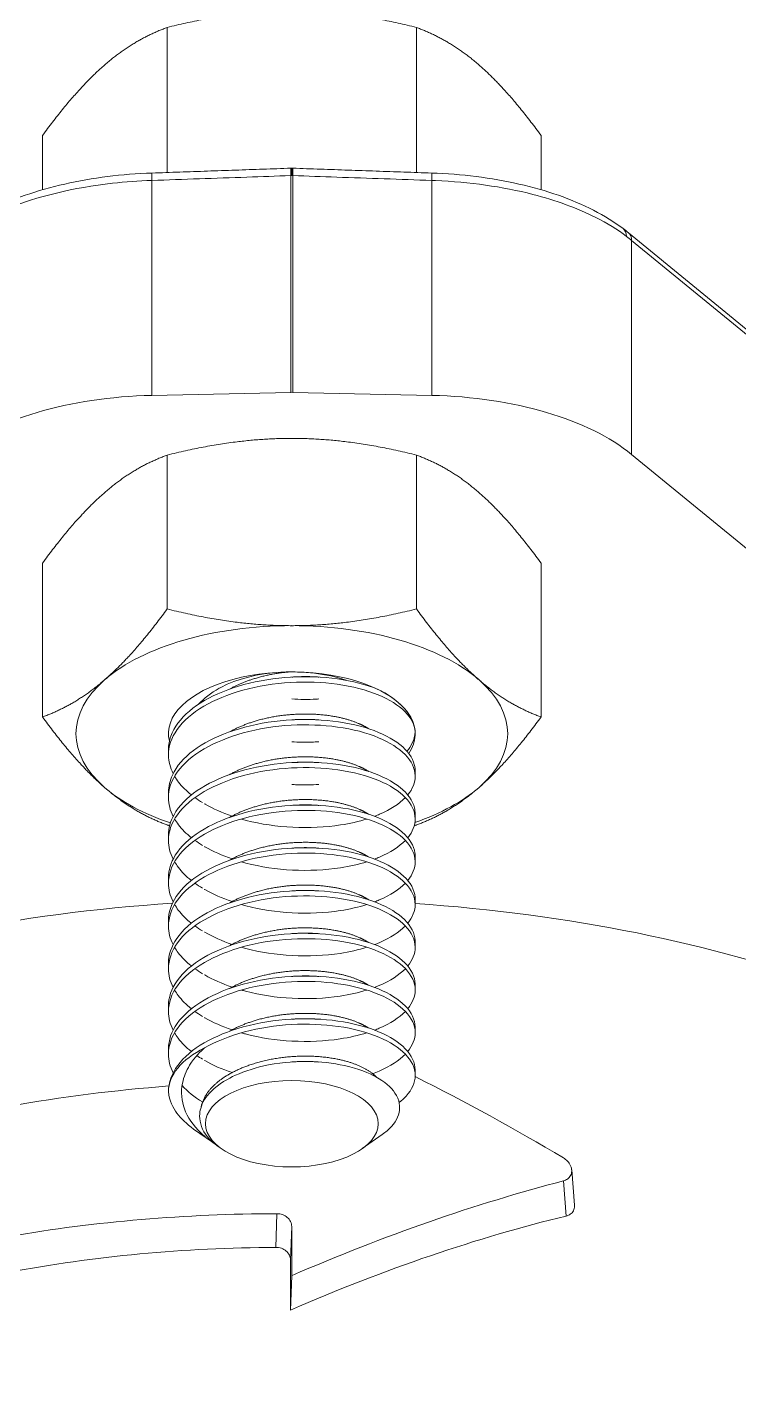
# Model space of a CAD drawing. Extents: x 0 to 216, y -4 to 280.
# Drawn here: x 66.583 to 68.986, y 203.01 to 207.615 of the extents above; entities that cross this region are included whole.
import ezdxf

# ---------------------------------------------------------------- set-up
doc = ezdxf.new("R2010")
doc.units = 0
doc.header["$LTSCALE"] = 10
doc.header["$MEASUREMENT"] = 0
doc.layers.add('CADdetails-3-FINE', color=11, linetype='CONTINUOUS', lineweight=5)

msp = doc.modelspace()

# ---------------------------------------------------------------- linework, layer by layer
at = {"layer": 'CADdetails-3-FINE'}
for p, q in [((67.0552, 207.6147), (67.0552, 207.1251)), ((67.8972, 207.6147), (67.8972, 207.1251)), ((66.6342, 207.2501), (66.6342, 207.0669)), ((68.3181, 207.2501), (68.3181, 207.0669)), ((67.4725, 207.1146), (67.4725, 206.3831)), ((67.4762, 207.1147), (67.4762, 207.1397)), ((67.4798, 206.3831), (67.4798, 207.1146)), ((67.0033, 206.3728), (67.0033, 207.0983)), ((67.949, 207.0983), (67.949, 206.3728)), ((70.4783, 205.3923), (68.6131, 206.9217)), ((68.6241, 206.1735), (68.6241, 206.8961)), ((68.6241, 206.8961), (70.4893, 205.3667)), ((67.4725, 206.3831), (67.0033, 206.3728)), ((67.949, 206.3728), (67.4798, 206.3831)), ((67.0552, 206.1713), (67.0552, 205.6519)), ((67.8972, 206.1713), (67.8972, 205.6519)), ((71.0336, 204.1978), (68.6241, 206.1735)), ((66.6342, 205.8068), (66.6342, 205.2874)), ((68.3181, 205.8068), (68.3181, 205.2874)), ((67.0595, 205.1595), (67.0595, 205.1776)), ((67.8928, 205.0874), (67.8928, 205.1054)), ((67.0595, 205.0152), (67.0595, 205.0332)), ((67.8928, 204.943), (67.8928, 204.9611)), ((67.0595, 204.8709), (67.0595, 204.8889)), ((67.8928, 204.7987), (67.8928, 204.8167)), ((67.0595, 204.7265), (67.0595, 204.7446)), ((67.8928, 204.6543), (67.8928, 204.6724)), ((67.0595, 204.5822), (67.0595, 204.6002)), ((67.8928, 204.51), (67.8928, 204.5281)), ((67.0595, 204.4378), (67.0595, 204.4559)), ((67.8928, 204.3657), (67.8928, 204.3837)), ((67.0595, 204.2935), (67.0595, 204.3115)), ((67.8928, 204.2213), (67.8928, 204.2394)), ((67.0595, 204.1492), (67.0595, 204.1672)), ((67.8928, 204.077), (67.8928, 204.095)), ((67.0595, 204.0229), (67.0595, 204.0229)), ((67.2079, 203.8517), (67.1445, 203.8966)), ((67.7143, 203.8304), (67.7818, 203.8781)), ((67.238, 203.8304), (67.2243, 203.8401)), ((68.4216, 203.7584), (68.4309, 203.6393)), ((68.3937, 203.7215), (68.403, 203.603)), ((67.4261, 203.6107), (67.4222, 203.4971)), ((67.4718, 203.454), (67.4757, 203.5677)), ((67.4757, 203.4014), (67.4757, 203.5677)), ((67.4718, 203.2857), (67.4718, 203.454)), ((67.4757, 203.4014), (67.4718, 203.2857))]:
    msp.add_line(p, q, dxfattribs=at)
for centre, major_axis, ratio, start_param, end_param in [((67.4762, 207.3711), (-3.1667, 0), 0.5, 4.844216, 6.428408), ((67.4762, 207.3711), (3.1667, 0), 0.5, 6.137962, 7.725642), ((67.0055, 207.0733), (-0.0018, 0.05), 0.030122, 0, 1.046335), ((67.4747, 207.0896), (-0.0017, 0.05), 0.030514, 0, 1.046356), ((67.4758, 207.0895), (-0.0794, -0.0015), 0.6327, 4.69609, 4.736088), ((67.4765, 207.0895), (-0.0794, 0.0015), 0.632661, 4.688689, 4.728689), ((67.4776, 207.0896), (0.0017, 0.05), 0.030514, 5.23683, 6.283185), ((67.9468, 207.0733), (0.0018, 0.05), 0.030122, 5.23685, 6.283185), ((68.5652, 206.8958), (0.0301, 0.0399), 0.721063, 5.519739, 6.283185), ((67.9007, 206.6319), (-0.8516, -0.0471), 0.561412, 3.691098, 3.728208), ((68.5814, 206.8831), (0.0317, 0.0387), 0.739403, 5.54941, 6.283185), ((67.9126, 206.693), (0.8333, -0.0156), 0.491205, 0.556776, 0.595366), ((67.0397, 205.9566), (0.8333, 0), 0.5, 1.61443, 2.594016), ((67.4762, 206.3415), (0.0833, 0), 0.5, 1.527163, 1.61443), ((67.9126, 205.9566), (0.8333, 0), 0.5, 0.547576, 1.527163), ((67.4762, 205.231), (-0.7292, 0), 0.5, 4.712389, 5.759587), ((67.4762, 205.231), (-0.7292, 0), 0.5, 3.665191, 4.712389), ((67.4762, 205.231), (0.4169, 0), 0.5, 5.957734, 9.548841), ((67.4762, 205.2761), (0.3267, 0), 0.5, 0.97469, 2.39453), ((67.4762, 205.231), (-0.7292, 0), 0.5, 5.759587, 6.806784), ((67.4762, 205.231), (0.7292, 0), 0.5, 5.759587, 6.806784), ((67.4762, 205.2311), (0.4167, 0), 0.5, 0.028773, 0.814171), ((67.4762, 205.231), (0.7292, 0), 0.5, 3.665191, 4.114967), ((67.4762, 205.231), (0.7292, 0), 0.5, 5.319299, 5.759587), ((67.4762, 203.1132), (-3.1167, 0), 0.5, 4.842144, 6.827244), ((67.4762, 203.1132), (3.1167, 0), 0.5, 5.739127, 7.71989), ((67.4762, 202.8738), (-2.8258, 1.5098), 0.392333, 4.918071, 4.918105), ((67.4762, 204.0229), (-0.4167, 0), 0.5, 5.498427, 6.283825), ((67.4762, 202.8738), (-2.8258, 1.5098), 0.392333, 4.595605, 4.774217), ((67.4762, 202.66), (2.8872, 0.0285), 0.484715, 1.710327, 1.902677), ((67.4762, 203.9291), (-0.3084, 0), 0.5, 0.158635, 0.61548), ((67.4762, 201.9092), (-2.8136, -1.5533), 0.417176, 4.162624, 4.486209), ((67.4762, 202.1229), (-2.8872, 0.0297), 0.515208, 4.735036, 5.05436), ((67.4762, 201.9092), (-2.5986, -1.4346), 0.417176, 4.131067, 4.487667), ((67.4762, 202.1229), (-2.6666, 0.0274), 0.515208, 4.737916, 5.085121)]:
    msp.add_ellipse(centre, major_axis=major_axis, ratio=ratio, start_param=start_param, end_param=end_param, dxfattribs=at)
msp.add_ellipse((67.4762, 203.9146), major_axis=(-0.2917, 0), ratio=0.5, dxfattribs=at)
for points, weights in [([(67.4762, 207.6711), (67.2808, 207.6711), (67.0552, 207.6147)], [1, 1.0379548493, 1]), ([(67.8972, 207.6147), (67.6715, 207.6711), (67.4762, 207.6711)], [1, 1.0379548493, 1]), ([(67.0552, 207.6147), (66.9424, 207.5734), (66.8447, 207.4888)], [1, 1.0379548493, 1]), ([(68.1076, 207.4888), (68.01, 207.5734), (67.8972, 207.6147)], [1, 1.0379548493, 1]), ([(66.8447, 207.4888), (66.747, 207.4042), (66.6342, 207.2501)], [1, 1.0379548493, 1]), ([(68.3181, 207.2501), (68.2053, 207.4042), (68.1076, 207.4888)], [1, 1.0379548493, 1]), ([(67.4762, 206.2277), (67.2808, 206.2277), (67.0552, 206.1713)], [1, 1.0379548493, 1]), ([(67.8972, 206.1713), (67.6715, 206.2277), (67.4762, 206.2277)], [1, 1.0379548493, 1]), ([(67.0552, 206.1713), (66.9424, 206.1301), (66.8447, 206.0455)], [1, 1.0379548493, 1]), ([(68.1076, 206.0455), (68.01, 206.1301), (67.8972, 206.1713)], [1, 1.0379548493, 1]), ([(66.8447, 206.0455), (66.747, 205.9608), (66.6342, 205.8068)], [1, 1.0379548493, 1]), ([(68.3181, 205.8068), (68.2053, 205.9608), (68.1076, 206.0455)], [1, 1.0379548493, 1]), ([(66.8447, 205.4133), (66.9424, 205.4979), (67.0552, 205.6519)], [1, 1.0379548493, 1]), ([(67.0552, 205.6519), (67.2808, 205.5955), (67.4762, 205.5955)], [1, 1.0379548493, 1]), ([(67.4762, 205.5955), (67.6715, 205.5955), (67.8972, 205.6519)], [1, 1.0379548493, 1]), ([(67.8972, 205.6519), (68.01, 205.4979), (68.1076, 205.4133)], [1, 1.0379548493, 1]), ([(66.6342, 205.2874), (66.747, 205.3287), (66.8447, 205.4133)], [1, 1.0379548493, 1]), ([(67.4673, 205.4393), (67.3507, 205.4293), (67.2655, 205.3812)], [0.994653162397, 0.929804146711, 0.993507813763]), ([(67.568, 205.4219), (67.5232, 205.4253), (67.4762, 205.422)], [0.96387342925, 0.970504210078, 0.999872797081]), ([(68.1076, 205.4133), (68.2053, 205.3287), (68.3181, 205.2874)], [1, 1.0379548493, 1]), ([(66.8447, 205.0487), (66.747, 205.1333), (66.6342, 205.2874)], [1, 1.0379548493, 1]), ([(67.568, 205.2775), (67.5232, 205.281), (67.4762, 205.2776)], [0.96387342925, 0.970504210078, 0.999872797081]), ([(68.3181, 205.2874), (68.2053, 205.1333), (68.1076, 205.0487)], [1, 1.0379548493, 1]), ([(67.568, 205.1332), (67.5232, 205.1366), (67.4762, 205.1333)], [0.96387342925, 0.970504210078, 0.999872797081]), ([(67.0552, 204.9228), (66.9424, 204.9641), (66.8447, 205.0487)], [1, 1.0379548493, 1]), ([(68.1076, 205.0487), (68.01, 204.9641), (67.8972, 204.9228)], [1, 1.0379548493, 1]), ([(67.568, 204.9889), (67.5232, 204.9923), (67.4762, 204.989)], [0.96387342925, 0.970504210078, 0.999872797081]), ([(67.0635, 204.9207), (67.0593, 204.9217), (67.0552, 204.9228)], [1.00132550752, 1.00067474923, 1]), ([(67.8972, 204.9228), (67.8935, 204.9219), (67.8899, 204.921)], [1, 1.00058950321, 1.00116069444]), ([(67.568, 204.8445), (67.5232, 204.848), (67.4762, 204.8446)], [0.96387342925, 0.970504210078, 0.999872797081]), ([(67.568, 204.7002), (67.5232, 204.7036), (67.4762, 204.7003)], [0.96387342925, 0.970504210078, 0.999872797081]), ([(67.568, 204.5559), (67.5232, 204.5593), (67.4762, 204.556)], [0.96387342925, 0.970504210078, 0.999872797081]), ([(67.568, 204.4115), (67.5232, 204.4149), (67.4762, 204.4116)], [0.96387342925, 0.970504210078, 0.999872797081]), ([(67.568, 204.2672), (67.5232, 204.2706), (67.4762, 204.2673)], [0.96387342925, 0.970504210078, 0.999872797081]), ([(67.568, 204.1228), (67.5232, 204.1263), (67.4762, 204.1229)], [0.963875548403, 0.970508901795, 0.999872797081])]:
    msp.add_rational_spline(points, weights, degree=2, dxfattribs=at)
for points, knots in [([(67.0038, 207.1233), (66.9532, 207.1215), (66.9029, 207.1176), (66.8042, 207.1052), (66.7558, 207.0968), (66.6626, 207.0757), (66.6178, 207.0629), (66.5333, 207.0333), (66.4935, 207.0164), (66.4203, 206.9789), (66.3868, 206.9582), (66.357, 206.9357)], [0.3419395, 0.3419395, 0.3419395, 0.3419395, 0.4542738, 0.4542738, 0.566608, 0.566608, 0.6789422, 0.6789422, 0.7912765, 0.7912765, 0.9036107, 0.9036107, 0.9036107, 0.9036107]), ([(67.0033, 207.0983), (67.1104, 207.102), (67.2175, 207.1058), (67.3739, 207.1112), (67.4232, 207.1129), (67.4725, 207.1146)], [0, 0, 0, 0, 0.2450715, 0.2450715, 0.3579001, 0.3579001, 0.3579001, 0.3579001]), ([(67.0038, 207.1233), (67.0351, 207.1244), (67.0663, 207.1255), (67.1289, 207.1277), (67.1602, 207.1288), (67.2227, 207.1309), (67.254, 207.132), (67.3166, 207.1342), (67.3479, 207.1353), (67.4104, 207.1375), (67.4417, 207.1385), (67.473, 207.1396)], [0, 0, 0, 0, 0.07158, 0.07158, 0.1431601, 0.1431601, 0.2147401, 0.2147401, 0.2863201, 0.2863201, 0.3579001, 0.3579001, 0.3579001, 0.3579001]), ([(67.9486, 207.1233), (67.9173, 207.1244), (67.886, 207.1255), (67.8234, 207.1277), (67.7922, 207.1288), (67.7296, 207.1309), (67.6983, 207.132), (67.6358, 207.1342), (67.6045, 207.1353), (67.5419, 207.1375), (67.5106, 207.1385), (67.4793, 207.1396)], [0, 0, 0, 0, 0.07158, 0.07158, 0.1431601, 0.1431601, 0.2147401, 0.2147401, 0.2863201, 0.2863201, 0.3579001, 0.3579001, 0.3579001, 0.3579001]), ([(67.4798, 207.1146), (67.5291, 207.1129), (67.5784, 207.1112), (67.7348, 207.1058), (67.8419, 207.102), (67.949, 207.0983)], [-0.3579001, -0.3579001, -0.3579001, -0.3579001, -0.2450715, -0.2450715, 0, 0, 0, 0]), ([(68.5953, 206.9357), (68.5655, 206.9582), (68.532, 206.9789), (68.4588, 207.0164), (68.419, 207.0333), (68.3345, 207.0629), (68.2897, 207.0757), (68.1965, 207.0968), (68.1482, 207.1052), (68.0494, 207.1176), (67.9991, 207.1215), (67.9486, 207.1233)], [0, 0, 0, 0, 0.1123342, 0.1123342, 0.2246685, 0.2246685, 0.3370027, 0.3370027, 0.449337, 0.449337, 0.5616712, 0.5616712, 0.5616712, 0.5616712]), ([(66.3455, 206.9096), (66.3916, 206.9444), (66.4482, 206.9757), (66.616, 207.0445), (66.7398, 207.0742), (66.9142, 207.0936), (66.9587, 207.0968), (67.0033, 207.0983)], [-0.9036107, -0.9036107, -0.9036107, -0.9036107, -0.724541, -0.724541, -0.4380294, -0.4380294, -0.3419395, -0.3419395, -0.3419395, -0.3419395]), ([(67.949, 207.0983), (67.9532, 207.0981), (67.9574, 207.098), (68.0756, 207.0931), (68.1883, 207.0774), (68.3686, 207.031), (68.4406, 207.0047), (68.5415, 206.954), (68.5765, 206.9326), (68.6069, 206.9096)], [-0.5616712, -0.5616712, -0.5616712, -0.5616712, -0.5526667, -0.5526667, -0.307037, -0.307037, -0.1180912, -0.1180912, 0, 0, 0, 0]), ([(67.0753, 205.0964), (67.0652, 205.1164), (67.0598, 205.137), (67.0591, 205.1873), (67.069, 205.2169), (67.1092, 205.2739), (67.1399, 205.3006), (67.2166, 205.3454), (67.2612, 205.3636), (67.3615, 205.3916), (67.4166, 205.4006), (67.5259, 205.4068), (67.5791, 205.4048), (67.6809, 205.391), (67.7281, 205.3788), (67.8062, 205.3462), (67.8368, 205.3269), (67.8795, 205.284), (67.8911, 205.2608), (67.8927, 205.2371)], [-43.250679, -43.250679, -43.250679, -43.250679, -43.171055, -43.171055, -43.057001, -43.057001, -42.93848, -42.93848, -42.824527, -42.824527, -42.706113, -42.706113, -42.59226, -42.59226, -42.473951, -42.473951, -42.360199, -42.360199, -42.247387, -42.247387, -42.247387, -42.247387]), ([(67.7622, 205.3825), (67.7439, 205.3898), (67.7241, 205.3963), (67.657, 205.4136), (67.6058, 205.4207), (67.4992, 205.4245), (67.445, 205.4216), (67.3388, 205.4046), (67.2879, 205.3908), (67.1982, 205.3544), (67.16, 205.3325), (67.0996, 205.2815), (67.0784, 205.2528), (67.0622, 205.2079), (67.0595, 205.1928), (67.0595, 205.1776)], [-16.3912355, -16.3912355, -16.3912355, -16.3912355, -16.3354075, -16.3354075, -16.2146108, -16.2146108, -16.0958709, -16.0958709, -15.9749864, -15.9749864, -15.8563399, -15.8563399, -15.7353663, -15.7353663, -15.6744443, -15.6744443, -15.6744443, -15.6744443]), ([(67.1626, 205.3313), (67.1794, 205.3508), (67.2024, 205.3686), (67.2327, 205.3851), (67.2346, 205.3861), (67.2365, 205.387)], [6.17523, 6.17523, 6.17523, 6.17523, 8.089908, 8.089908, 8.218332, 8.218332, 8.218332, 8.218332]), ([(67.568, 205.3482), (67.5647, 205.348), (67.5614, 205.3478), (67.5313, 205.3461), (67.5038, 205.3462), (67.4762, 205.3481)], [5.15764097, 5.15764097, 5.15764097, 5.15764097, 5.16542631, 5.16542631, 5.22889827, 5.22889827, 5.22889827, 5.22889827]), ([(67.0753, 204.952), (67.065, 204.9723), (67.0597, 204.9932), (67.0592, 205.0437), (67.0693, 205.0733), (67.1099, 205.1302), (67.1408, 205.1569), (67.2177, 205.2015), (67.2625, 205.2198), (67.363, 205.2475), (67.4181, 205.2564), (67.5275, 205.2624), (67.5807, 205.2604), (67.6823, 205.2463), (67.7294, 205.234), (67.8072, 205.2013), (67.8377, 205.182), (67.8809, 205.1379), (67.8925, 205.1135), (67.8931, 205.0664), (67.8847, 205.0446), (67.8678, 205.0242)], [-45.120295, -45.120295, -45.120295, -45.120295, -45.039178, -45.039178, -44.924303, -44.924303, -44.804926, -44.804926, -44.690154, -44.690154, -44.570886, -44.570886, -44.456217, -44.456217, -44.337056, -44.337056, -44.222491, -44.222491, -44.103437, -44.103437, -43.99796, -43.99796, -43.99796, -43.99796]), ([(67.8928, 205.1054), (67.8928, 205.1152), (67.8911, 205.1249), (67.8791, 205.1586), (67.8598, 205.1815), (67.803, 205.2216), (67.7665, 205.2387), (67.6792, 205.265), (67.629, 205.2736), (67.5237, 205.2805), (67.4698, 205.2791), (67.3624, 205.2654), (67.31, 205.253), (67.2169, 205.2192), (67.1767, 205.1984), (67.111, 205.1493), (67.0868, 205.1212), (67.064, 205.0723), (67.0595, 205.0528), (67.0595, 205.0333)], [-14.7068502, -14.7068502, -14.7068502, -14.7068502, -14.6584419, -14.6584419, -14.5370086, -14.5370086, -14.4187501, -14.4187501, -14.2972234, -14.2972234, -14.1790003, -14.1790003, -14.0573799, -14.0573799, -13.9391839, -13.9391839, -13.8174698, -13.8174698, -13.739051, -13.739051, -13.739051, -13.739051]), ([(67.568, 205.2039), (67.5596, 205.2033), (67.5511, 205.2028), (67.5207, 205.2019), (67.4984, 205.2023), (67.4762, 205.2038)], [3.5869192, 3.5869192, 3.5869192, 3.5869192, 3.60693791, 3.60693791, 3.65809934, 3.65809934, 3.65809934, 3.65809934]), ([(67.8928, 204.9611), (67.8928, 204.9675), (67.8921, 204.974), (67.8849, 205.0048), (67.8683, 205.0283), (67.8162, 205.0699), (67.7818, 205.0878), (67.6978, 205.1164), (67.6485, 205.1264), (67.5445, 205.1358), (67.4908, 205.1357), (67.3826, 205.1248), (67.3291, 205.1137), (67.2332, 205.082), (67.1913, 205.0623), (67.1214, 205.0148), (67.0947, 204.9871), (67.0658, 204.9352), (67.0595, 204.9121), (67.0595, 204.8889)], [-12.7708204, -12.7708204, -12.7708204, -12.7708204, -12.7388215, -12.7388215, -12.6166369, -12.6166369, -12.4984399, -12.4984399, -12.3761609, -12.3761609, -12.2579389, -12.2579389, -12.1355652, -12.1355652, -12.017312, -12.017312, -11.8948434, -11.8948434, -11.8018606, -11.8018606, -11.8018606, -11.8018606]), ([(67.0753, 204.8077), (67.065, 204.8281), (67.0596, 204.8491), (67.0593, 204.8997), (67.0695, 204.9293), (67.1103, 204.9863), (67.1413, 205.0129), (67.2184, 205.0575), (67.2631, 205.0757), (67.3638, 205.1034), (67.4189, 205.1122), (67.5283, 205.1181), (67.5815, 205.116), (67.6831, 205.1018), (67.7301, 205.0895), (67.8078, 205.0567), (67.8382, 205.0373), (67.8812, 204.9932), (67.8926, 204.9687), (67.893, 204.9218), (67.8845, 204.9001), (67.8678, 204.8799)], [-47.00307, -47.00307, -47.00307, -47.00307, -46.92086, -46.92086, -46.805148, -46.805148, -46.684901, -46.684901, -46.569295, -46.569295, -46.449157, -46.449157, -46.333655, -46.333655, -46.213627, -46.213627, -46.09823, -46.09823, -45.978311, -45.978311, -45.872787, -45.872787, -45.872787, -45.872787]), ([(67.137, 205.0242), (67.1199, 205.0378), (67.1054, 205.0523), (67.0887, 205.074), (67.0842, 205.0806), (67.0803, 205.0874)], [-43.35244727, -43.35244727, -43.35244727, -43.35244727, -43.28968142, -43.28968142, -43.2627012, -43.2627012, -43.2627012, -43.2627012]), ([(67.568, 205.0596), (67.5434, 205.0581), (67.5183, 205.0578), (67.4873, 205.0589), (67.4817, 205.0591), (67.4762, 205.0595)], [0.86874, 0.86874, 0.86874, 0.86874, 1.0693714, 1.0693714, 1.1153673, 1.1153673, 1.1153673, 1.1153673]), ([(67.8928, 204.8167), (67.8928, 204.8207), (67.8925, 204.8247), (67.8884, 204.8533), (67.8739, 204.8772), (67.8254, 204.9198), (67.7926, 204.9384), (67.7111, 204.9687), (67.6627, 204.9796), (67.5596, 204.991), (67.5061, 204.9918), (67.3974, 204.9829), (67.3432, 204.9727), (67.2453, 204.9426), (67.2022, 204.9235), (67.1293, 204.8772), (67.1008, 204.8499), (67.0673, 204.796), (67.0595, 204.7703), (67.0595, 204.7446)], [-10.8318146, -10.8318146, -10.8318146, -10.8318146, -10.8120846, -10.8120846, -10.689136, -10.689136, -10.5705835, -10.5705835, -10.4475374, -10.4475374, -10.3289194, -10.3289194, -10.2057753, -10.2057753, -10.0870882, -10.0870882, -9.9638455, -9.9638455, -9.8602968, -9.8602968, -9.8602968, -9.8602968]), ([(67.2742, 204.9529), (67.2412, 204.9642), (67.2108, 204.9776), (67.1828, 204.9934), (67.1819, 204.9939), (67.181, 204.9945)], [-43.48456469, -43.48456469, -43.48456469, -43.48456469, -43.4038375, -43.4038375, -43.4010892, -43.4010892, -43.4010892, -43.4010892]), ([(67.8597, 205.0152), (67.8392, 204.994), (67.8097, 204.9749), (67.7672, 204.9565), (67.7616, 204.9543), (67.7558, 204.952)], [-43.9822483, -43.9822483, -43.9822483, -43.9822483, -43.8700278, -43.8700278, -43.8533178, -43.8533178, -43.8533178, -43.8533178]), ([(67.0753, 204.6634), (67.0649, 204.6838), (67.0596, 204.7049), (67.0594, 204.7556), (67.0696, 204.7852), (67.1105, 204.8421), (67.1415, 204.8688), (67.2187, 204.9133), (67.2635, 204.9315), (67.3642, 204.9591), (67.4194, 204.9679), (67.5288, 204.9737), (67.582, 204.9716), (67.6835, 204.9574), (67.7305, 204.945), (67.8081, 204.9122), (67.8384, 204.8927), (67.8813, 204.8486), (67.8927, 204.8241), (67.893, 204.7773), (67.8845, 204.7557), (67.8678, 204.7355)], [-48.899385, -48.899385, -48.899385, -48.899385, -48.8163, -48.8163, -48.69974, -48.69974, -48.578612, -48.578612, -48.462159, -48.462159, -48.341141, -48.341141, -48.224794, -48.224794, -48.103887, -48.103887, -47.987647, -47.987647, -47.86685, -47.86685, -47.760947, -47.760947, -47.760947, -47.760947]), ([(67.137, 204.8799), (67.1197, 204.8936), (67.105, 204.9083), (67.0884, 204.9301), (67.0841, 204.9365), (67.0803, 204.943)], [-45.2227686, -45.2227686, -45.2227686, -45.2227686, -45.15866318, -45.15866318, -45.13239958, -45.13239958, -45.13239958, -45.13239958]), ([(67.7298, 204.943), (67.7025, 204.9345), (67.6728, 204.9277), (67.59, 204.9149), (67.5349, 204.9122), (67.4255, 204.9176), (67.3723, 204.9255), (67.3168, 204.9399), (67.3113, 204.9414), (67.3058, 204.943)], [-43.8291339, -43.8291339, -43.8291339, -43.8291339, -43.7556677, -43.7556677, -43.6368282, -43.6368282, -43.5225703, -43.5225703, -43.5097006, -43.5097006, -43.5097006, -43.5097006]), ([(67.8928, 204.6724), (67.8928, 204.6747), (67.8927, 204.6771), (67.8904, 204.7042), (67.8773, 204.7284), (67.8312, 204.7716), (67.7994, 204.7906), (67.7196, 204.822), (67.6718, 204.8335), (67.5693, 204.8461), (67.516, 204.8475), (67.4069, 204.84), (67.3523, 204.8304), (67.2532, 204.8013), (67.2093, 204.7827), (67.1346, 204.7371), (67.1049, 204.7101), (67.0683, 204.6549), (67.0595, 204.6276), (67.0595, 204.6002)], [-8.8869267, -8.8869267, -8.8869267, -8.8869267, -8.8752941, -8.8752941, -8.7515491, -8.7515491, -8.6323846, -8.6323846, -8.5085372, -8.5085372, -8.3892848, -8.3892848, -8.2653343, -8.2653343, -8.1459921, -8.1459921, -8.0219379, -8.0219379, -7.911354, -7.911354, -7.911354, -7.911354]), ([(67.2742, 204.8086), (67.2409, 204.82), (67.2101, 204.8336), (67.1823, 204.8494), (67.1816, 204.8498), (67.181, 204.8501)], [-45.35580458, -45.35580458, -45.35580458, -45.35580458, -45.27364239, -45.27364239, -45.27174501, -45.27174501, -45.27174501, -45.27174501]), ([(67.8597, 204.8709), (67.8391, 204.8495), (67.8093, 204.8303), (67.7667, 204.812), (67.7613, 204.8098), (67.7558, 204.8077)], [-45.8569651, -45.8569651, -45.8569651, -45.8569651, -45.7432081, -45.7432081, -45.727131, -45.727131, -45.727131, -45.727131]), ([(67.0753, 204.519), (67.0649, 204.5395), (67.0596, 204.5606), (67.0594, 204.6114), (67.0697, 204.641), (67.1106, 204.6979), (67.1416, 204.7246), (67.2189, 204.769), (67.2637, 204.7872), (67.3644, 204.8148), (67.4196, 204.8236), (67.529, 204.8294), (67.5822, 204.8273), (67.6837, 204.813), (67.7307, 204.8006), (67.8082, 204.7677), (67.8386, 204.7483), (67.8814, 204.7042), (67.8927, 204.6797), (67.8929, 204.6329), (67.8844, 204.6114), (67.8678, 204.5912)], [-50.809495, -50.809495, -50.809495, -50.809495, -50.725651, -50.725651, -50.608236, -50.608236, -50.486217, -50.486217, -50.368909, -50.368909, -50.247002, -50.247002, -50.129801, -50.129801, -50.008005, -50.008005, -49.890912, -49.890912, -49.769228, -49.769228, -49.662761, -49.662761, -49.662761, -49.662761]), ([(67.137, 204.7355), (67.1195, 204.7494), (67.1048, 204.7642), (67.0882, 204.786), (67.084, 204.7923), (67.0803, 204.7987)], [-47.10627476, -47.10627476, -47.10627476, -47.10627476, -47.04121708, -47.04121708, -47.01526069, -47.01526069, -47.01526069, -47.01526069]), ([(67.7298, 204.7987), (67.7023, 204.79), (67.6722, 204.7832), (67.5889, 204.7705), (67.5337, 204.7679), (67.4244, 204.7734), (67.3712, 204.7814), (67.3161, 204.7958), (67.3109, 204.7972), (67.3058, 204.7987)], [-45.702779, -45.702779, -45.702779, -45.702779, -45.6280206, -45.6280206, -45.5083189, -45.5083189, -45.3932356, -45.3932356, -45.3811133, -45.3811133, -45.3811133, -45.3811133]), ([(67.8597, 204.7265), (67.839, 204.7051), (67.8091, 204.6858), (67.7665, 204.6676), (67.7612, 204.6654), (67.7558, 204.6634)], [-47.7450112, -47.7450112, -47.7450112, -47.7450112, -47.6300287, -47.6300287, -47.6142456, -47.6142456, -47.6142456, -47.6142456]), ([(67.0753, 204.3747), (67.0649, 204.3952), (67.0596, 204.4163), (67.0594, 204.4671), (67.0697, 204.4967), (67.1107, 204.5536), (67.1417, 204.5803), (67.219, 204.6247), (67.2638, 204.6429), (67.3645, 204.6705), (67.4197, 204.6793), (67.5292, 204.6851), (67.5823, 204.6829), (67.6838, 204.6686), (67.7308, 204.6563), (67.8083, 204.6233), (67.8386, 204.6039), (67.8815, 204.5598), (67.8927, 204.5353), (67.8929, 204.4885), (67.8844, 204.467), (67.8678, 204.4469)], [-52.733588, -52.733588, -52.733588, -52.733588, -52.649047, -52.649047, -52.530767, -52.530767, -52.40785, -52.40785, -52.289679, -52.289679, -52.166875, -52.166875, -52.048812, -52.048812, -51.92612, -51.92612, -51.808165, -51.808165, -51.685586, -51.685586, -51.578452, -51.578452, -51.578452, -51.578452]), ([(67.8928, 204.5281), (67.8928, 204.5294), (67.8928, 204.5307), (67.8915, 204.557), (67.8792, 204.5813), (67.8345, 204.6249), (67.8034, 204.6441), (67.7246, 204.6762), (67.6772, 204.6881), (67.5751, 204.7015), (67.5219, 204.7032), (67.4127, 204.6964), (67.3578, 204.6872), (67.2579, 204.6588), (67.2136, 204.6403), (67.1377, 204.5953), (67.1075, 204.5684), (67.069, 204.5125), (67.0595, 204.4842), (67.0595, 204.4559)], [-6.9332736, -6.9332736, -6.9332736, -6.9332736, -6.9265574, -6.9265574, -6.8019757, -6.8019757, -6.6820625, -6.6820625, -6.5573735, -6.5573735, -6.4373609, -6.4373609, -6.3125642, -6.3125642, -6.1924511, -6.1924511, -6.0675461, -6.0675461, -5.9524295, -5.9524295, -5.9524295, -5.9524295]), ([(67.2742, 204.6642), (67.2407, 204.6757), (67.2098, 204.6894), (67.182, 204.7053), (67.1815, 204.7055), (67.181, 204.7058)], [-47.24026114, -47.24026114, -47.24026114, -47.24026114, -47.15703424, -47.15703424, -47.15559899, -47.15559899, -47.15559899, -47.15559899]), ([(67.137, 204.5912), (67.1195, 204.6051), (67.1047, 204.62), (67.0881, 204.6418), (67.084, 204.648), (67.0803, 204.6543)], [-49.0033372, -49.0033372, -49.0033372, -49.0033372, -48.93753892, -48.93753892, -48.91166365, -48.91166365, -48.91166365, -48.91166365]), ([(67.7298, 204.6543), (67.7021, 204.6456), (67.6718, 204.6388), (67.5883, 204.6261), (67.5331, 204.6235), (67.4237, 204.6291), (67.3706, 204.6372), (67.3157, 204.6516), (67.3107, 204.6529), (67.3058, 204.6543)], [-47.5897197, -47.5897197, -47.5897197, -47.5897197, -47.5140003, -47.5140003, -47.3934236, -47.3934236, -47.2775009, -47.2775009, -47.2657496, -47.2657496, -47.2657496, -47.2657496]), ([(67.8597, 204.5822), (67.8389, 204.5607), (67.809, 204.5414), (67.7663, 204.5232), (67.7611, 204.5211), (67.7558, 204.519)], [-49.646709, -49.646709, -49.646709, -49.646709, -49.5306686, -49.5306686, -49.5149933, -49.5149933, -49.5149933, -49.5149933]), ([(67.0753, 204.2304), (67.0649, 204.2509), (67.0596, 204.272), (67.0594, 204.3228), (67.0697, 204.3524), (67.1107, 204.4093), (67.1417, 204.436), (67.219, 204.4804), (67.2639, 204.4986), (67.3646, 204.5262), (67.4198, 204.5349), (67.5292, 204.5407), (67.5824, 204.5386), (67.6839, 204.5243), (67.7309, 204.5119), (67.8084, 204.479), (67.8387, 204.4596), (67.8815, 204.4154), (67.8928, 204.3909), (67.8929, 204.3441), (67.8844, 204.3227), (67.8678, 204.3025)], [-54.671813, -54.671813, -54.671813, -54.671813, -54.586605, -54.586605, -54.467455, -54.467455, -54.343632, -54.343632, -54.224591, -54.224591, -54.100882, -54.100882, -53.981949, -53.981949, -53.858354, -53.858354, -53.739531, -53.739531, -53.616049, -53.616049, -53.508188, -53.508188, -53.508188, -53.508188]), ([(67.8928, 204.3837), (67.8928, 204.3845), (67.8928, 204.3853), (67.8921, 204.411), (67.8802, 204.4353), (67.8364, 204.4792), (67.8057, 204.4985), (67.7275, 204.531), (67.6802, 204.5431), (67.5785, 204.5569), (67.5252, 204.5588), (67.4159, 204.5525), (67.3609, 204.5435), (67.2606, 204.5155), (67.2161, 204.4971), (67.1396, 204.4524), (67.1089, 204.4256), (67.0693, 204.3692), (67.0595, 204.3404), (67.0595, 204.3115)], [-4.9686132, -4.9686132, -4.9686132, -4.9686132, -4.9647332, -4.9647332, -4.8392798, -4.8392798, -4.7185476, -4.7185476, -4.5929832, -4.5929832, -4.4721455, -4.4721455, -4.3464698, -4.3464698, -4.2255261, -4.2255261, -4.0997386, -4.0997386, -3.981658, -3.981658, -3.981658, -3.981658]), ([(67.2742, 204.5199), (67.2406, 204.5314), (67.2096, 204.5451), (67.1818, 204.561), (67.1814, 204.5612), (67.181, 204.5615)], [-49.13829485, -49.13829485, -49.13829485, -49.13829485, -49.05420477, -49.05420477, -49.05301785, -49.05301785, -49.05301785, -49.05301785]), ([(67.137, 204.4469), (67.1194, 204.4608), (67.1046, 204.4758), (67.0881, 204.4975), (67.0839, 204.5037), (67.0803, 204.51)], [-50.91420682, -50.91420682, -50.91420682, -50.91420682, -50.84778188, -50.84778188, -50.82186364, -50.82186364, -50.82186364, -50.82186364]), ([(67.7298, 204.51), (67.702, 204.5013), (67.6716, 204.4944), (67.588, 204.4817), (67.5328, 204.4792), (67.4234, 204.4848), (67.3702, 204.4929), (67.3155, 204.5073), (67.3106, 204.5086), (67.3058, 204.51)], [-49.4902896, -49.4902896, -49.4902896, -49.4902896, -49.4137892, -49.4137892, -49.2923277, -49.2923277, -49.1755551, -49.1755551, -49.1639675, -49.1639675, -49.1639675, -49.1639675]), ([(67.8597, 204.4378), (67.8389, 204.4163), (67.8089, 204.397), (67.7662, 204.3788), (67.7611, 204.3767), (67.7558, 204.3747)], [-51.5622821, -51.5622821, -51.5622821, -51.5622821, -51.4452722, -51.4452722, -51.4296028, -51.4296028, -51.4296028, -51.4296028]), ([(67.0753, 204.086), (67.0649, 204.1065), (67.0595, 204.1277), (67.0594, 204.1785), (67.0697, 204.2081), (67.1107, 204.265), (67.1418, 204.2916), (67.219, 204.3361), (67.2639, 204.3543), (67.3646, 204.3818), (67.4198, 204.3906), (67.5293, 204.3964), (67.5824, 204.3942), (67.6839, 204.3799), (67.7309, 204.3675), (67.8084, 204.3346), (67.8387, 204.3152), (67.8815, 204.271), (67.8928, 204.2466), (67.8929, 204.1998), (67.8844, 204.1783), (67.8678, 204.1582)], [-56.624299, -56.624299, -56.624299, -56.624299, -56.53844, -56.53844, -56.418411, -56.418411, -56.293676, -56.293676, -56.173757, -56.173757, -56.049137, -56.049137, -55.929328, -55.929328, -55.804822, -55.804822, -55.685123, -55.685123, -55.560731, -55.560731, -55.45211, -55.45211, -55.45211, -55.45211]), ([(67.8928, 204.2394), (67.8928, 204.2398), (67.8928, 204.2403), (67.8924, 204.2657), (67.8808, 204.2901), (67.8375, 204.3341), (67.8069, 204.3535), (67.7291, 204.3862), (67.6819, 204.3984), (67.5803, 204.4124), (67.5271, 204.4145), (67.4177, 204.4084), (67.3626, 204.3995), (67.2621, 204.3717), (67.2174, 204.3534), (67.1406, 204.3088), (67.1098, 204.2821), (67.0695, 204.2255), (67.0595, 204.1964), (67.0595, 204.1672)], [-2.991432, -2.991432, -2.991432, -2.991432, -2.9891402, -2.9891402, -2.8627891, -2.8627891, -2.7412001, -2.7412001, -2.6147353, -2.6147353, -2.4930375, -2.4930375, -2.3664588, -2.3664588, -2.2446518, -2.2446518, -2.1179589, -2.1179589, -1.9978316, -1.9978316, -1.9978316, -1.9978316]), ([(67.2742, 204.3756), (67.2405, 204.3871), (67.2095, 204.4008), (67.1817, 204.4167), (67.1814, 204.4169), (67.181, 204.4171)], [-51.05015052, -51.05015052, -51.05015052, -51.05015052, -50.96530511, -50.96530511, -50.96424984, -50.96424984, -50.96424984, -50.96424984]), ([(67.137, 204.3025), (67.1194, 204.3165), (67.1046, 204.3314), (67.0881, 204.3532), (67.0839, 204.3594), (67.0803, 204.3657)], [-52.83906785, -52.83906785, -52.83906785, -52.83906785, -52.7720765, -52.7720765, -52.74604721, -52.74604721, -52.74604721, -52.74604721]), ([(67.7298, 204.3657), (67.702, 204.3569), (67.6715, 204.35), (67.5878, 204.3374), (67.5326, 204.3349), (67.4232, 204.3405), (67.3701, 204.3486), (67.3154, 204.363), (67.3106, 204.3643), (67.3058, 204.3657)], [-51.4047187, -51.4047187, -51.4047187, -51.4047187, -51.3275334, -51.3275334, -51.2051787, -51.2051787, -51.0875477, -51.0875477, -51.0760104, -51.0760104, -51.0760104, -51.0760104]), ([(67.8597, 204.2935), (67.8389, 204.272), (67.8089, 204.2527), (67.7662, 204.2344), (67.761, 204.2324), (67.7558, 204.2304)], [-53.4918997, -53.4918997, -53.4918997, -53.4918997, -53.3739654, -53.3739654, -53.3582463, -53.3582463, -53.3582463, -53.3582463]), ([(67.8928, 204.095), (67.8928, 204.0953), (67.8928, 204.0956), (67.8926, 204.1208), (67.8811, 204.1453), (67.8381, 204.1894), (67.8076, 204.2088), (67.7299, 204.2416), (67.6829, 204.2539), (67.5813, 204.268), (67.5281, 204.2701), (67.4187, 204.2642), (67.3636, 204.2553), (67.263, 204.2276), (67.2182, 204.2094), (67.142, 204.1654), (67.1116, 204.1394), (67.0701, 204.0829), (67.0595, 204.0529), (67.0595, 204.0229)], [-1.000775, -1.000775, -1.000775, -1.000775, -0.999358, -0.999358, -0.87209, -0.87209, -0.749622, -0.749622, -0.62224, -0.62224, -0.499661, -0.499661, -0.372162, -0.372162, -0.249472, -0.249472, -0.124744, -0.124744, -0.000205, -0.000205, -0.000205, -0.000205]), ([(67.2742, 204.2312), (67.2405, 204.2427), (67.2094, 204.2565), (67.1817, 204.2724), (67.1813, 204.2726), (67.181, 204.2728)], [-52.97600898, -52.97600898, -52.97600898, -52.97600898, -52.89046473, -52.89046473, -52.88947771, -52.88947771, -52.88947771, -52.88947771]), ([(67.1814, 204.1701), (67.22, 204.1923), (67.2658, 204.2107), (67.3668, 204.2378), (67.421, 204.2463), (67.5293, 204.2521), (67.5825, 204.2499), (67.6839, 204.2356), (67.7309, 204.2232), (67.8084, 204.1903), (67.8387, 204.1709), (67.8815, 204.1267), (67.8928, 204.1022), (67.8929, 204.0532), (67.8826, 204.0296), (67.8556, 204.0003), (67.8476, 203.9931), (67.8386, 203.9861)], [-58.2579101, -58.2579101, -58.2579101, -58.2579101, -58.1348065, -58.1348065, -58.0117506, -58.0117506, -57.8910587, -57.8910587, -57.7656349, -57.7656349, -57.6450538, -57.6450538, -57.5197451, -57.5197451, -57.3992746, -57.3992746, -57.3580249, -57.3580249, -57.3580249, -57.3580249]), ([(67.137, 204.1582), (67.1194, 204.1722), (67.1045, 204.1871), (67.088, 204.2089), (67.0839, 204.2151), (67.0803, 204.2213)], [-54.77806821, -54.77806821, -54.77806821, -54.77806821, -54.71054146, -54.71054146, -54.68436357, -54.68436357, -54.68436357, -54.68436357]), ([(67.7298, 204.2213), (67.7019, 204.2126), (67.6715, 204.2057), (67.5877, 204.193), (67.5326, 204.1905), (67.4231, 204.1962), (67.37, 204.2043), (67.3153, 204.2187), (67.3105, 204.22), (67.3058, 204.2213)], [-53.3331795, -53.3331795, -53.3331795, -53.3331795, -53.2553598, -53.2553598, -53.1321042, -53.1321042, -53.0136073, -53.0136073, -53.0020584, -53.0020584, -53.0020584, -53.0020584]), ([(67.2174, 203.8452), (67.1997, 203.857), (67.1836, 203.8697), (67.1429, 203.9087), (67.1237, 203.9366), (67.1042, 203.9904), (67.1006, 204.0201), (67.1111, 204.0723), (67.1192, 204.0924), (67.1483, 204.1399), (67.1696, 204.1598), (67.1814, 204.1701)], [-0.2078007, -0.2078007, -0.2078007, -0.2078007, -0.1791086, -0.1791086, -0.1245579, -0.1245579, -0.0764193, -0.0764193, -0.0453854, -0.0453854, -0.000001, -0.000001, -0.000001, -0.000001]), ([(67.7818, 203.8781), (67.7875, 203.8821), (67.7929, 203.8864), (67.8201, 203.91), (67.8339, 203.9311), (67.8426, 203.9714), (67.8407, 203.9941), (67.8111, 204.0382), (67.7893, 204.0567), (67.7368, 204.0855), (67.7025, 204.1002), (67.6155, 204.1193), (67.5729, 204.1239), (67.4968, 204.1247), (67.4503, 204.1232), (67.3566, 204.1049), (67.3186, 204.093), (67.2622, 204.0672), (67.2295, 204.0499), (67.1858, 204.0057), (67.1739, 203.9863), (67.1646, 203.9527), (67.1613, 203.931), (67.1716, 203.9047)], [-6.398191, -6.398191, -6.398191, -6.398191, -6.090589, -6.090589, -4.771814, -4.771814, -3.646791, -3.646791, -2.705814, -2.705814, -1.942307, -1.942307, -1.322593, -1.322593, -0.869738, -0.869738, -0.522611, -0.522611, -0.278705, -0.278705, -0.112353, -0.112353, 0, 0, 0, 0]), ([(67.2742, 204.0869), (67.2405, 204.0984), (67.2094, 204.1122), (67.1816, 204.1281), (67.1813, 204.1283), (67.181, 204.1284)], [-54.91601638, -54.91601638, -54.91601638, -54.91601638, -54.82980175, -54.82980175, -54.82884859, -54.82884859, -54.82884859, -54.82884859]), ([(67.8597, 204.1492), (67.8389, 204.1277), (67.8088, 204.1083), (67.7641, 204.0892), (67.7567, 204.0863), (67.7491, 204.0835)], [-55.4357017, -55.4357017, -55.4357017, -55.4357017, -55.3168645, -55.3168645, -55.2943848, -55.2943848, -55.2943848, -55.2943848]), ([(67.0595, 204.0227), (67.0618, 203.9913), (67.0757, 203.9671), (67.102, 203.9313), (67.121, 203.9131), (67.1445, 203.8966)], [-20.484199, -20.484199, -20.484199, -20.484199, -18.711153, -18.711153, -16.64727, -16.64727, -16.64727, -16.64727]), ([(68.3937, 203.799), (68.3989, 203.7959), (68.4035, 203.7922), (68.4116, 203.7837), (68.4154, 203.7783), (68.4205, 203.7669), (68.4217, 203.7609), (68.4217, 203.7555), (68.4217, 203.7501), (68.4205, 203.7445), (68.4154, 203.7349), (68.4116, 203.7308), (68.4035, 203.725), (68.3989, 203.7229), (68.3937, 203.7215)], [0.19583172, 0.19583172, 0.19583172, 0.19583172, 0.20867536, 0.20867536, 0.22298657, 0.22298657, 0.23729778, 0.23729778, 0.23729778, 0.25160899, 0.25160899, 0.2659202, 0.2659202, 0.27876384, 0.27876384, 0.27876384, 0.27876384]), ([(67.4757, 203.5677), (67.4757, 203.5731), (67.4744, 203.5789), (67.4693, 203.5896), (67.4654, 203.5944), (67.4566, 203.6021), (67.4509, 203.6054), (67.4388, 203.6097), (67.4322, 203.6107), (67.4261, 203.6107)], [0, 0, 0, 0, 0.01435271, 0.01435271, 0.02870543, 0.02870543, 0.04306086, 0.04306086, 0.05707249, 0.05707249, 0.05707249, 0.05707249]), ([(68.4309, 203.6393), (68.431, 203.6383), (68.431, 203.6374), (68.431, 203.6364), (68.431, 203.631), (68.4298, 203.6255), (68.4247, 203.6159), (68.421, 203.6119), (68.4129, 203.6063), (68.4081, 203.6042), (68.403, 203.603)], [-0.00254449, -0.00254449, -0.00254449, -0.00254449, 0, 0, 0, 0.01430458, 0.01430458, 0.02860916, 0.02860916, 0.04165824, 0.04165824, 0.04165824, 0.04165824]), ([(67.4718, 203.454), (67.4718, 203.4595), (67.4705, 203.4653), (67.4654, 203.4759), (67.4616, 203.4808), (67.4527, 203.4885), (67.4471, 203.4918), (67.4349, 203.496), (67.4284, 203.4971), (67.4222, 203.4971)], [0.22973381, 0.22973381, 0.22973381, 0.22973381, 0.24408637, 0.24408637, 0.25843893, 0.25843893, 0.27279523, 0.27279523, 0.28680769, 0.28680769, 0.28680769, 0.28680769])]:
    msp.add_open_spline(points, degree=3, knots=knots, dxfattribs=at)
for points in [[(67.4725, 207.1146), (67.4737, 207.1147), (67.475, 207.1147), (67.4762, 207.1147)], [(67.4762, 207.1147), (67.4774, 207.1147), (67.4786, 207.1147), (67.4798, 207.1146)], [(67.8927, 205.2371), (67.8912, 205.2092), (67.878, 205.1874), (67.865, 205.1718)], [(67.1746, 204.9982), (67.1656, 205.0037), (67.157, 205.0093), (67.1489, 205.0152)], [(67.1746, 204.8539), (67.1656, 204.8593), (67.157, 204.865), (67.1489, 204.8709)], [(67.1746, 204.7096), (67.1656, 204.715), (67.157, 204.7207), (67.1489, 204.7265)], [(67.1746, 204.5652), (67.1656, 204.5707), (67.157, 204.5763), (67.1489, 204.5822)], [(67.1746, 204.4209), (67.1656, 204.4263), (67.157, 204.432), (67.1489, 204.4378)], [(67.1746, 204.2765), (67.1656, 204.282), (67.157, 204.2876), (67.1489, 204.2935)], [(67.1746, 204.1322), (67.168, 204.1362), (67.1616, 204.1403), (67.1555, 204.1445)], [(67.1746, 203.9879), (67.147, 204.0045), (67.1237, 204.0231), (67.1055, 204.0431)]]:
    msp.add_open_spline(points, degree=3, dxfattribs=at)
for points, weights, knots in [([(67.7352, 205.248), (67.7174, 205.2593), (67.6941, 205.2686), (67.6037, 205.3047), (67.476, 205.2957), (67.3544, 205.2871), (67.2655, 205.2368)], [0.969791184295, 0.979226373956, 1, 0.923879532511, 1, 0.927277289902, 0.993507813763], [0.820409548, 0.820409548, 0.820409548, 0.821078431, 0.821078431, 0.823529412, 0.823529412, 0.825870989, 0.825870989, 0.825870989]), ([(67.7352, 205.1036), (67.7174, 205.115), (67.6941, 205.1243), (67.6037, 205.1604), (67.476, 205.1513), (67.3544, 205.1427), (67.2655, 205.0925)], [0.969791184295, 0.979226373956, 1, 0.923879532511, 1, 0.927277289902, 0.993507813763], [0.840017391, 0.840017391, 0.840017391, 0.840686275, 0.840686275, 0.843137255, 0.843137255, 0.845478832, 0.845478832, 0.845478832]), ([(67.7352, 204.9593), (67.7174, 204.9706), (67.6941, 204.9799), (67.6037, 205.0161), (67.476, 205.007), (67.3544, 204.9984), (67.2655, 204.9482)], [0.969791184295, 0.979226373956, 1, 0.923879532511, 1, 0.927277289902, 0.993507813763], [0.859625234, 0.859625234, 0.859625234, 0.860294118, 0.860294118, 0.862745098, 0.862745098, 0.865086675, 0.865086675, 0.865086675]), ([(67.7352, 204.815), (67.7174, 204.8263), (67.6941, 204.8356), (67.6037, 204.8717), (67.476, 204.8627), (67.3544, 204.854), (67.2655, 204.8038)], [0.969791184295, 0.979226373956, 1, 0.923879532511, 1, 0.927277289902, 0.993507813763], [0.879233077, 0.879233077, 0.879233077, 0.879901961, 0.879901961, 0.882352941, 0.882352941, 0.884694518, 0.884694518, 0.884694518]), ([(67.7352, 204.6706), (67.7174, 204.682), (67.6941, 204.6913), (67.6037, 204.7274), (67.476, 204.7183), (67.3544, 204.7097), (67.2655, 204.6595)], [0.969791184295, 0.979226373956, 1, 0.923879532511, 1, 0.927277289902, 0.993507813763], [0.89884092, 0.89884092, 0.89884092, 0.899509804, 0.899509804, 0.901960784, 0.901960784, 0.904302361, 0.904302361, 0.904302361]), ([(67.7352, 204.5263), (67.7174, 204.5376), (67.6941, 204.5469), (67.6037, 204.5831), (67.476, 204.574), (67.3544, 204.5654), (67.2655, 204.5151)], [0.969791184295, 0.979226373956, 1, 0.923879532511, 1, 0.927277289902, 0.993507813763], [0.918448763, 0.918448763, 0.918448763, 0.919117647, 0.919117647, 0.921568627, 0.921568627, 0.923910204, 0.923910204, 0.923910204]), ([(67.7352, 204.382), (67.7174, 204.3933), (67.6941, 204.4026), (67.6037, 204.4387), (67.476, 204.4297), (67.3544, 204.421), (67.2655, 204.3708)], [0.969791184295, 0.979226373956, 1, 0.923879532511, 1, 0.927277289902, 0.993507813763], [0.938056606, 0.938056606, 0.938056606, 0.93872549, 0.93872549, 0.941176471, 0.941176471, 0.943518048, 0.943518048, 0.943518048]), ([(67.7352, 204.2376), (67.7174, 204.249), (67.6941, 204.2583), (67.6037, 204.2944), (67.476, 204.2853), (67.3544, 204.2767), (67.2655, 204.2265)], [0.969791184295, 0.979226373957, 1, 0.923879532511, 1, 0.927277289902, 0.993507813763], [0.957664449, 0.957664449, 0.957664449, 0.958333333, 0.958333333, 0.960784314, 0.960784314, 0.963125891, 0.963125891, 0.963125891]), ([(67.7626, 204.0713), (67.739, 204.096), (67.6941, 204.1139), (67.6037, 204.15), (67.476, 204.141), (67.3482, 204.1319), (67.2579, 204.0777), (67.1822, 204.0322), (67.1698, 203.9711)], [0.961983053309, 0.960656210504, 1, 0.923879532511, 1, 0.923879532511, 1, 0.935359639145, 0.980502530793], [0.976674357, 0.976674357, 0.976674357, 0.977941176, 0.977941176, 0.980392157, 0.980392157, 0.982843137, 0.982843137, 0.984924473, 0.984924473, 0.984924473])]:
    msp.add_rational_spline(points, weights, degree=2, knots=knots, dxfattribs=at)

doc.saveas('drawing.dxf')
